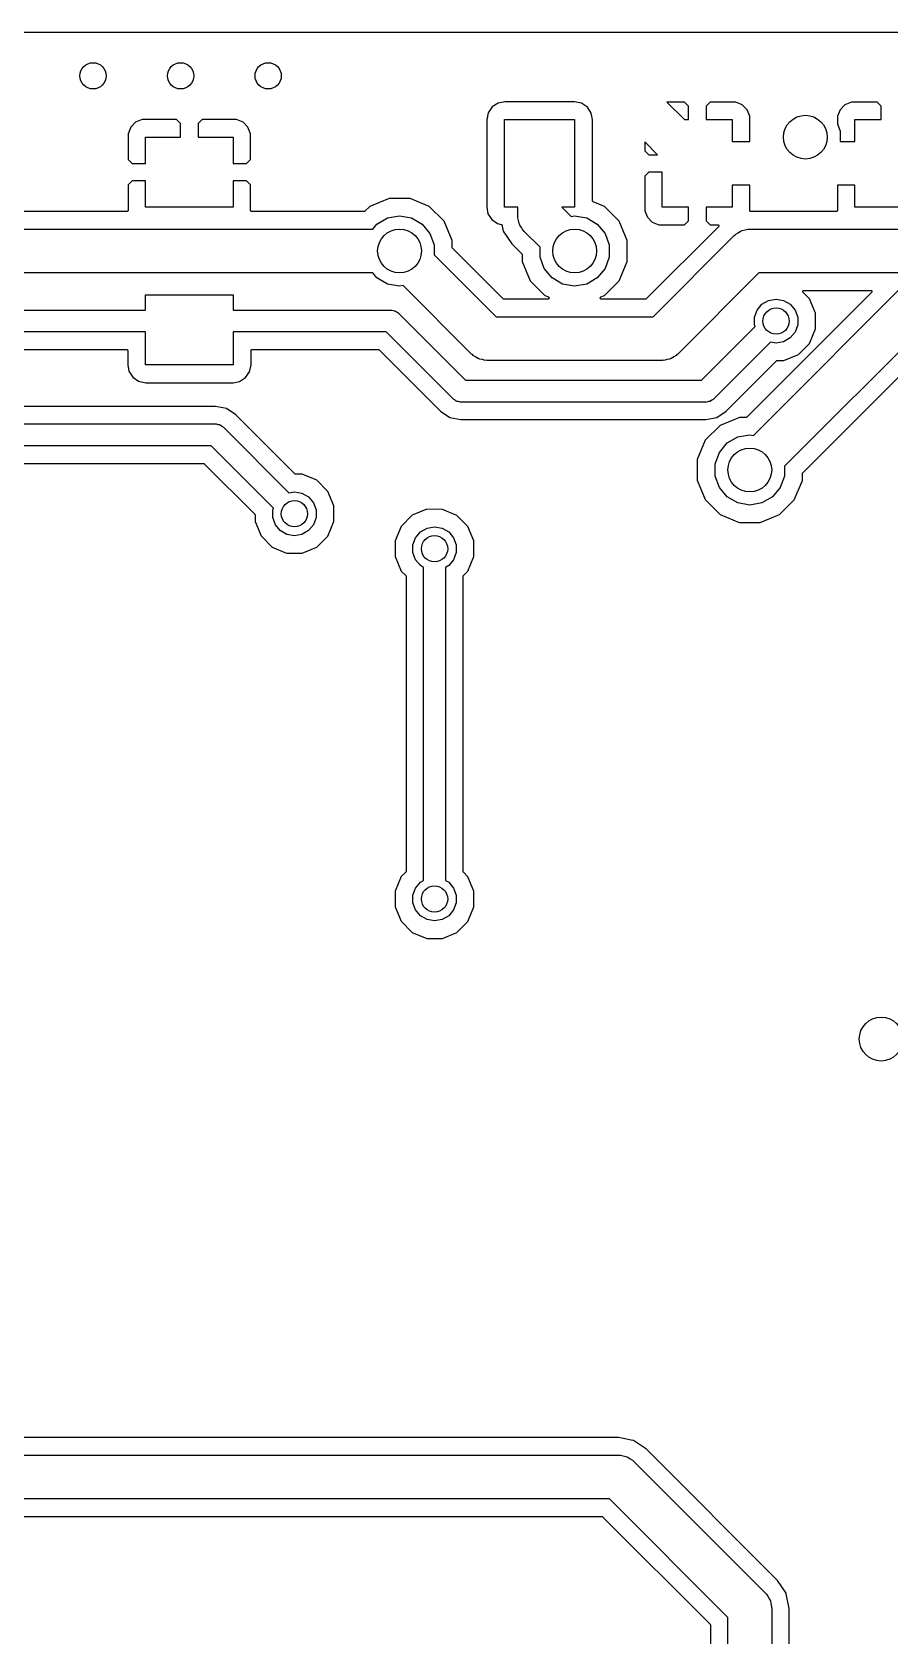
# Model space of a CAD drawing. Extents: x 0.3 to 75.7, y -92.7 to -0.5.
# Drawn here: x 55.3 to 65.1, y -73.82 to -55.5 of the extents above; entities that cross this region are included whole.
import ezdxf

# ---------------------------------------------------------------- set-up
doc = ezdxf.new("R2010")
doc.units = 0
doc.header["$MEASUREMENT"] = 0
doc.layers.add('BLACK', color=7, linetype='CONTINUOUS')

msp = doc.modelspace()

# ---------------------------------------------------------------- linework, layer by layer
at = {"layer": 'Black'}
for p, q in [((0.288, -55.5), (75.712, -55.5)), ((60.5578, -56.3538), (60.5122, -56.4207)), ((60.626, -56.31), (60.5578, -56.3538)), ((60.7012, -56.2958), (60.626, -56.31)), ((61.4987, -56.2958), (60.7012, -56.2958)), ((61.5793, -56.3122), (61.4987, -56.2958)), ((61.6462, -56.3578), (61.5793, -56.3122)), ((61.69, -56.426), (61.6462, -56.3578)), ((62.5536, -56.3), (62.7536, -56.5)), ((62.7544, -56.3), (62.5536, -56.3)), ((62.8, -56.3456), (62.7544, -56.3)), ((62.8, -56.5), (62.8, -56.3456)), ((63.0456, -56.3), (63, -56.3456)), ((63, -56.3456), (63, -56.5)), ((63.3398, -56.3), (63.0456, -56.3)), ((63.4133, -56.3304), (63.3398, -56.3)), ((63.4696, -56.3867), (63.4133, -56.3304)), ((63.5, -56.4602), (63.4696, -56.3867)), ((64.5304, -56.3867), (64.5, -56.4602)), ((64.5867, -56.3304), (64.5304, -56.3867)), ((64.6602, -56.3), (64.5867, -56.3304)), ((64.9544, -56.3), (64.6602, -56.3)), ((65, -56.3456), (64.9544, -56.3)), ((65, -56.5), (65, -56.3456)), ((56.4304, -56.5867), (56.4, -56.6602)), ((56.4867, -56.5304), (56.4304, -56.5867)), ((56.5602, -56.5), (56.4867, -56.5304)), ((56.9544, -56.5), (56.5602, -56.5)), ((57, -56.5456), (56.9544, -56.5)), ((57, -56.7), (57, -56.5456)), ((57.2456, -56.5), (57.2, -56.5456)), ((57.2, -56.5456), (57.2, -56.7)), ((57.6398, -56.5), (57.2456, -56.5)), ((57.7133, -56.5304), (57.6398, -56.5)), ((57.7696, -56.5867), (57.7133, -56.5304)), ((57.8, -56.6602), (57.7696, -56.5867)), ((60.5122, -56.4207), (60.4958, -56.5013)), ((60.4958, -56.5013), (60.4958, -57.4988)), ((60.7, -57.5), (60.7, -56.5)), ((60.7, -56.5), (61.5, -56.5)), ((61.5, -56.5), (61.5, -57.5)), ((61.6964, -56.46), (61.69, -56.426)), ((61.7042, -56.5012), (61.6964, -56.46)), ((61.7042, -57.1402), (61.7042, -56.5012)), ((62.7536, -56.5), (62.8, -56.5)), ((63, -56.5), (63.3, -56.5)), ((63.3, -56.5), (63.3, -56.75)), ((63.5, -56.75), (63.5, -56.4602)), ((64.5, -56.4602), (64.5, -56.5467)), ((64.5, -56.5467), (64.5304, -56.6303)), ((64.7, -56.75), (64.7, -56.5)), ((64.7, -56.5), (65, -56.5)), ((56.4, -56.6602), (56.4, -56.9544)), ((56.6, -57), (56.6, -56.7)), ((56.6, -56.7), (57, -56.7)), ((57.2, -56.7), (57.6, -56.7)), ((57.6, -56.7), (57.6, -57)), ((57.8, -56.9544), (57.8, -56.6602)), ((62.4464, -56.9), (62.3, -56.7536)), ((62.3, -56.7536), (62.3, -56.8544)), ((63.3, -56.75), (63.5, -56.75)), ((64.5304, -56.6303), (64.5304, -56.75)), ((64.5304, -56.75), (64.7, -56.75)), ((56.4, -56.9544), (56.4456, -57)), ((57.7544, -57), (57.8, -56.9544)), ((62.3, -56.8544), (62.3456, -56.9)), ((62.3456, -56.9), (62.4464, -56.9)), ((56.4456, -57), (56.6, -57)), ((57.6, -57), (57.7544, -57)), ((61.7042, -57.4264), (61.7042, -57.1402)), ((62.3456, -57.1), (62.3, -57.1456)), ((62.5, -57.1), (62.3456, -57.1)), ((62.5, -57.5), (62.5, -57.1)), ((56.4456, -57.2), (56.4, -57.2456)), ((56.4, -57.2456), (56.4, -57.537)), ((56.6, -57.2), (56.4456, -57.2)), ((56.6, -57.5), (56.6, -57.2)), ((57.7544, -57.2), (57.6, -57.2)), ((57.6, -57.2), (57.6, -57.5)), ((57.8, -57.2456), (57.7544, -57.2)), ((57.8, -57.537), (57.8, -57.2456)), ((62.3, -57.1456), (62.3, -57.5398)), ((63.5, -57.25), (63.3, -57.25)), ((63.3, -57.25), (63.3, -57.5)), ((63.5, -57.537), (63.5, -57.25)), ((64.7, -57.25), (64.5, -57.25)), ((64.5, -57.25), (64.5, -57.537)), ((64.7, -57.5), (64.7, -57.25)), ((57.6, -57.5), (56.6, -57.5)), ((59.1606, -57.491), (59.1053, -57.5462)), ((59.3812, -57.3999), (59.1606, -57.491)), ((59.6199, -57.4001), (59.3812, -57.3999)), ((59.8403, -57.4916), (59.6199, -57.4001)), ((60.009, -57.6606), (59.8403, -57.4916)), ((60.4958, -57.4988), (60.51, -57.574)), ((60.85, -57.5), (60.7, -57.5)), ((60.85, -57.6), (60.85, -57.5)), ((61.5, -57.5), (61.3536, -57.5)), ((61.3536, -57.5), (61.4592, -57.6057)), ((61.7043, -57.4273), (61.7042, -57.4264)), ((61.7043, -57.4281), (61.7043, -57.4273)), ((61.7047, -57.4295), (61.7043, -57.4281)), ((61.705, -57.4309), (61.7047, -57.4295)), ((61.7054, -57.4316), (61.705, -57.4309)), ((61.7056, -57.4324), (61.7054, -57.4316)), ((61.7065, -57.4336), (61.7056, -57.4324)), ((61.7072, -57.4348), (61.7065, -57.4336)), ((61.7079, -57.4353), (61.7072, -57.4348)), ((61.7084, -57.436), (61.7079, -57.4353)), ((61.7096, -57.4368), (61.7084, -57.436)), ((61.7107, -57.4377), (61.7096, -57.4368)), ((61.7115, -57.438), (61.7107, -57.4377)), ((61.7122, -57.4384), (61.7115, -57.438)), ((61.8403, -57.4916), (61.7122, -57.4384)), ((62.009, -57.6606), (61.8403, -57.4916)), ((62.8, -57.5), (62.5, -57.5)), ((62.8, -57.6544), (62.8, -57.5)), ((63.3, -57.5), (63, -57.5)), ((63, -57.5), (63, -57.6544)), ((65.5, -57.5), (64.7, -57.5)), ((56.387, -57.55), (54.5097, -57.55)), ((56.3881, -57.5498), (56.387, -57.55)), ((56.3893, -57.5498), (56.3881, -57.5498)), ((56.3903, -57.5494), (56.3893, -57.5498)), ((56.3914, -57.5492), (56.3903, -57.5494)), ((56.3924, -57.5486), (56.3914, -57.5492)), ((56.3935, -57.5483), (56.3924, -57.5486)), ((56.3944, -57.5475), (56.3935, -57.5483)), ((56.3954, -57.547), (56.3944, -57.5475)), ((56.3961, -57.5461), (56.3954, -57.547)), ((56.397, -57.5454), (56.3961, -57.5461)), ((56.3975, -57.5444), (56.397, -57.5454)), ((56.3983, -57.5435), (56.3975, -57.5444)), ((56.3986, -57.5424), (56.3983, -57.5435)), ((56.3992, -57.5414), (56.3986, -57.5424)), ((56.3994, -57.5403), (56.3992, -57.5414)), ((56.3998, -57.5393), (56.3994, -57.5403)), ((56.4, -57.537), (56.3998, -57.5381)), ((56.3998, -57.5381), (56.3998, -57.5393)), ((57.8002, -57.5381), (57.8, -57.537)), ((57.8002, -57.5393), (57.8002, -57.5381)), ((57.8006, -57.5403), (57.8002, -57.5393)), ((57.8008, -57.5414), (57.8006, -57.5403)), ((57.8014, -57.5424), (57.8008, -57.5414)), ((57.8017, -57.5435), (57.8014, -57.5424)), ((57.8025, -57.5444), (57.8017, -57.5435)), ((57.803, -57.5454), (57.8025, -57.5444)), ((57.8039, -57.5461), (57.803, -57.5454)), ((57.8046, -57.547), (57.8039, -57.5461)), ((57.8056, -57.5475), (57.8046, -57.547)), ((57.8065, -57.5483), (57.8056, -57.5475)), ((57.8076, -57.5486), (57.8065, -57.5483)), ((57.8086, -57.5492), (57.8076, -57.5486)), ((57.8097, -57.5494), (57.8086, -57.5492)), ((57.8107, -57.5498), (57.8097, -57.5494)), ((57.8119, -57.5498), (57.8107, -57.5498)), ((57.813, -57.55), (57.8119, -57.5498)), ((59.0961, -57.55), (57.813, -57.55)), ((59.0967, -57.5499), (59.0961, -57.55)), ((59.0973, -57.55), (59.0967, -57.5499)), ((59.0989, -57.5495), (59.0973, -57.55)), ((59.1006, -57.5492), (59.0989, -57.5495)), ((59.1011, -57.5489), (59.1006, -57.5492)), ((59.1016, -57.5488), (59.1011, -57.5489)), ((59.103, -57.5478), (59.1016, -57.5488)), ((59.1045, -57.547), (59.103, -57.5478)), ((59.1049, -57.5465), (59.1045, -57.547)), ((59.1053, -57.5462), (59.1049, -57.5465)), ((59.1936, -57.75), (59.2419, -57.6924)), ((59.2419, -57.6924), (59.3627, -57.6227)), ((59.3627, -57.6227), (59.5, -57.5985)), ((59.5, -57.5985), (59.6373, -57.6227)), ((59.6373, -57.6227), (59.7581, -57.6924)), ((59.7581, -57.6924), (59.8477, -57.7992)), ((60.1001, -57.8812), (60.009, -57.6606)), ((60.51, -57.574), (60.5538, -57.6422)), ((60.5538, -57.6422), (60.6207, -57.6878)), ((60.6207, -57.6878), (60.6612, -57.6961)), ((60.8519, -57.6108), (60.85, -57.6)), ((60.851, -57.6218), (60.8519, -57.6108)), ((60.8594, -57.6533), (60.851, -57.6218)), ((60.8651, -57.6855), (60.8594, -57.6533)), ((60.8706, -57.695), (60.8651, -57.6855)), ((61.4592, -57.6057), (61.5, -57.5985)), ((61.5, -57.5985), (61.6373, -57.6227)), ((61.6373, -57.6227), (61.7581, -57.6924)), ((61.7581, -57.6924), (61.8477, -57.7992)), ((62.1001, -57.8812), (62.009, -57.6606)), ((62.3, -57.5398), (62.3304, -57.6133)), ((62.3304, -57.6133), (62.3867, -57.6696)), ((62.3867, -57.6696), (62.4602, -57.7)), ((62.7544, -57.7), (62.8, -57.6544)), ((63, -57.6544), (63.0456, -57.7)), ((63.5002, -57.5381), (63.5, -57.537)), ((63.5002, -57.5393), (63.5002, -57.5381)), ((63.5006, -57.5403), (63.5002, -57.5393)), ((63.5008, -57.5414), (63.5006, -57.5403)), ((63.5014, -57.5424), (63.5008, -57.5414)), ((63.5017, -57.5435), (63.5014, -57.5424)), ((63.5025, -57.5444), (63.5017, -57.5435)), ((63.503, -57.5454), (63.5025, -57.5444)), ((63.5039, -57.5461), (63.503, -57.5454)), ((63.5046, -57.547), (63.5039, -57.5461)), ((63.5056, -57.5475), (63.5046, -57.547)), ((63.5065, -57.5483), (63.5056, -57.5475)), ((63.5076, -57.5486), (63.5065, -57.5483)), ((63.5086, -57.5492), (63.5076, -57.5486)), ((63.5097, -57.5494), (63.5086, -57.5492)), ((63.5107, -57.5498), (63.5097, -57.5494)), ((63.5119, -57.5498), (63.5107, -57.5498)), ((63.513, -57.55), (63.5119, -57.5498)), ((64.487, -57.55), (63.513, -57.55)), ((64.4881, -57.5498), (64.487, -57.55)), ((64.4893, -57.5498), (64.4881, -57.5498)), ((64.4903, -57.5494), (64.4893, -57.5498)), ((64.4914, -57.5492), (64.4903, -57.5494)), ((64.4924, -57.5486), (64.4914, -57.5492)), ((64.4935, -57.5483), (64.4924, -57.5486)), ((64.4944, -57.5475), (64.4935, -57.5483)), ((64.4954, -57.547), (64.4944, -57.5475)), ((64.4961, -57.5461), (64.4954, -57.547)), ((64.497, -57.5454), (64.4961, -57.5461)), ((64.4975, -57.5444), (64.497, -57.5454)), ((64.4983, -57.5435), (64.4975, -57.5444)), ((64.4986, -57.5424), (64.4983, -57.5435)), ((64.4992, -57.5414), (64.4986, -57.5424)), ((64.4994, -57.5403), (64.4992, -57.5414)), ((64.4998, -57.5393), (64.4994, -57.5403)), ((64.5, -57.537), (64.4998, -57.5381)), ((64.4998, -57.5381), (64.4998, -57.5393)), ((53.6036, -57.75), (59.1936, -57.75)), ((59.8477, -57.7992), (59.8954, -57.9303)), ((60.6612, -57.6961), (60.662, -57.6964)), ((60.662, -57.6964), (60.6628, -57.6965)), ((60.6628, -57.6965), (60.6641, -57.6972)), ((60.6641, -57.6972), (60.6654, -57.6977)), ((60.6654, -57.6977), (60.666, -57.6983)), ((60.666, -57.6983), (60.6668, -57.6987)), ((60.6668, -57.6987), (60.6677, -57.6997)), ((60.6677, -57.6997), (60.6688, -57.7007)), ((60.6688, -57.7007), (60.6692, -57.7014)), ((60.6692, -57.7014), (60.6698, -57.7021)), ((60.6698, -57.7021), (60.6703, -57.7034)), ((60.6703, -57.7034), (60.671, -57.7047)), ((60.671, -57.7047), (60.6711, -57.7055)), ((60.6711, -57.7055), (60.6714, -57.7063)), ((60.6714, -57.7063), (60.6731, -57.7146)), ((60.6731, -57.7146), (60.6845, -57.7721)), ((60.6845, -57.7721), (60.7827, -57.9191)), ((60.8734, -57.7057), (60.8706, -57.695)), ((60.8922, -57.7324), (60.8734, -57.7057)), ((60.9085, -57.7607), (60.8922, -57.7324)), ((60.9169, -57.7678), (60.9085, -57.7607)), ((60.9232, -57.7768), (60.9169, -57.7678)), ((61.1046, -57.9581), (60.9232, -57.7768)), ((61.8477, -57.7992), (61.8954, -57.9303)), ((63.1414, -57.7222), (62.3174, -58.5462)), ((62.3964, -58.75), (63.3232, -57.8232)), ((62.4602, -57.7), (62.7544, -57.7)), ((63.0456, -57.7), (63.1322, -57.7)), ((63.1322, -57.7), (63.1339, -57.7003)), ((63.1339, -57.7003), (63.1356, -57.7004)), ((63.1356, -57.7004), (63.1361, -57.7007)), ((63.1361, -57.7007), (63.1367, -57.7008)), ((63.1367, -57.7008), (63.1381, -57.7016)), ((63.1381, -57.7016), (63.1397, -57.7024)), ((63.1397, -57.7024), (63.1401, -57.7028)), ((63.1401, -57.7028), (63.1406, -57.703)), ((63.1406, -57.703), (63.1417, -57.7043)), ((63.1424, -57.7208), (63.1414, -57.7222)), ((63.1417, -57.7043), (63.1429, -57.7055)), ((63.1435, -57.7195), (63.1424, -57.7208)), ((63.1429, -57.7055), (63.1431, -57.7061)), ((63.1431, -57.7061), (63.1435, -57.7065)), ((63.1435, -57.7065), (63.1441, -57.7081)), ((63.1437, -57.719), (63.1435, -57.7195)), ((63.144, -57.7185), (63.1437, -57.719)), ((63.1444, -57.7169), (63.144, -57.7185)), ((63.1441, -57.7081), (63.1448, -57.7096)), ((63.145, -57.7153), (63.1444, -57.7169)), ((63.1448, -57.7096), (63.1448, -57.7102)), ((63.1448, -57.7102), (63.145, -57.7107)), ((63.145, -57.7107), (63.145, -57.7125)), ((63.145, -57.7125), (63.1452, -57.7141)), ((63.1452, -57.7141), (63.145, -57.7147)), ((63.145, -57.7147), (63.145, -57.7153)), ((63.3232, -57.8232), (63.3322, -57.8169)), ((63.3322, -57.8169), (63.3393, -57.8085)), ((63.3393, -57.8085), (63.3676, -57.7922)), ((63.3676, -57.7922), (63.3943, -57.7734)), ((63.3943, -57.7734), (63.405, -57.7706)), ((63.405, -57.7706), (63.4145, -57.7651)), ((63.4145, -57.7651), (63.4467, -57.7594)), ((63.4467, -57.7594), (63.4782, -57.751)), ((63.4782, -57.751), (63.4892, -57.7519)), ((63.4892, -57.7519), (63.5, -57.75)), ((63.5, -57.75), (65.6936, -57.75)), ((59.8954, -57.9303), (59.8954, -58.0419)), ((59.8954, -58.0419), (60.6036, -58.75)), ((60.1, -57.9582), (60.1001, -57.8812)), ((60.1001, -57.9588), (60.1, -57.9582)), ((60.1001, -57.9594), (60.1001, -57.9588)), ((60.1005, -57.961), (60.1001, -57.9594)), ((60.1008, -57.9627), (60.1005, -57.961)), ((60.1011, -57.9632), (60.1008, -57.9627)), ((60.1013, -57.9637), (60.1011, -57.9632)), ((60.1022, -57.9651), (60.1013, -57.9637)), ((60.1031, -57.9666), (60.1022, -57.9651)), ((60.1035, -57.967), (60.1031, -57.9666)), ((60.1038, -57.9674), (60.1035, -57.967)), ((60.6826, -58.5462), (60.1038, -57.9674)), ((60.7827, -57.9191), (60.8962, -58.0326)), ((60.8962, -58.0326), (60.8965, -58.033)), ((60.8965, -58.033), (60.8969, -58.0334)), ((60.8969, -58.0334), (60.8978, -58.0349)), ((60.8978, -58.0349), (60.8987, -58.0362)), ((60.8987, -58.0362), (60.8989, -58.0368)), ((60.8989, -58.0368), (60.8992, -58.0373)), ((60.8992, -58.0373), (60.8995, -58.039)), ((60.8995, -58.039), (60.8999, -58.0406)), ((60.8999, -58.0406), (60.8999, -58.0412)), ((60.8999, -58.0412), (60.9, -58.0418)), ((60.9, -58.0418), (60.8999, -58.1188)), ((61.1046, -58.0697), (61.1046, -57.9581)), ((61.8954, -57.9303), (61.8954, -58.0697)), ((62.0999, -58.1199), (62.1001, -57.8812)), ((60.8999, -58.1188), (60.991, -58.3394)), ((61.1523, -58.2008), (61.1046, -58.0697)), ((61.2419, -58.3076), (61.1523, -58.2008)), ((61.8477, -58.2008), (61.7581, -58.3076)), ((61.8954, -58.0697), (61.8477, -58.2008)), ((62.0084, -58.3403), (62.0999, -58.1199)), ((59.1936, -58.25), (53.3064, -58.25)), ((59.2419, -58.3076), (59.1936, -58.25)), ((59.3627, -58.3773), (59.2419, -58.3076)), ((59.5, -58.4015), (59.3627, -58.3773)), ((59.5408, -58.3943), (59.5, -58.4015)), ((60.3232, -59.1768), (59.5408, -58.3943)), ((60.991, -58.3394), (61.1597, -58.5084)), ((61.3627, -58.3773), (61.2419, -58.3076)), ((61.5, -58.4015), (61.3627, -58.3773)), ((61.6373, -58.3773), (61.5, -58.4015)), ((61.7581, -58.3076), (61.6373, -58.3773)), ((61.8394, -58.509), (62.0084, -58.3403)), ((63.6036, -58.25), (62.6768, -59.1768)), ((63.5408, -60.1057), (65.3964, -58.25)), ((65.3964, -58.25), (63.6036, -58.25)), ((65.9592, -58.3943), (63.8954, -60.4581)), ((56.6, -58.675), (56.6, -58.5)), ((56.6, -58.5), (57.6, -58.5)), ((57.6, -58.5), (57.6, -58.675)), ((60.6831, -58.5465), (60.6826, -58.5462)), ((60.6834, -58.547), (60.6831, -58.5465)), ((60.6849, -58.5478), (60.6834, -58.547)), ((60.6863, -58.5488), (60.6849, -58.5478)), ((60.6868, -58.5489), (60.6863, -58.5488)), ((60.6873, -58.5492), (60.6868, -58.5489)), ((60.689, -58.5495), (60.6873, -58.5492)), ((60.6906, -58.5499), (60.689, -58.5495)), ((60.6912, -58.5499), (60.6906, -58.5499)), ((60.6918, -58.55), (60.6912, -58.5499)), ((61.1948, -58.55), (60.6918, -58.55)), ((61.1597, -58.5084), (61.1997, -58.525)), ((61.1967, -58.5497), (61.1948, -58.55)), ((61.1987, -58.5494), (61.1967, -58.5497)), ((61.1989, -58.5493), (61.1987, -58.5494)), ((61.1992, -58.5492), (61.1989, -58.5493)), ((61.2009, -58.5482), (61.1992, -58.5492)), ((61.1997, -58.525), (61.2014, -58.5261)), ((61.2027, -58.5473), (61.2009, -58.5482)), ((61.2014, -58.5261), (61.2031, -58.527)), ((61.2029, -58.5471), (61.2027, -58.5473)), ((61.2031, -58.547), (61.2029, -58.5471)), ((61.2031, -58.527), (61.2033, -58.5273)), ((61.2044, -58.5454), (61.2031, -58.547)), ((61.2033, -58.5273), (61.2036, -58.5274)), ((61.2036, -58.5274), (61.2048, -58.529)), ((61.2057, -58.544), (61.2044, -58.5454)), ((61.2048, -58.529), (61.206, -58.5305)), ((61.2058, -58.5437), (61.2057, -58.544)), ((61.206, -58.5435), (61.2058, -58.5437)), ((61.206, -58.5305), (61.2061, -58.5308)), ((61.2067, -58.5417), (61.206, -58.5435)), ((61.2061, -58.5308), (61.2063, -58.531)), ((61.2063, -58.531), (61.2069, -58.5329)), ((61.2075, -58.5398), (61.2067, -58.5417)), ((61.2069, -58.5329), (61.2076, -58.5347)), ((61.2076, -58.5393), (61.2075, -58.5395)), ((61.2075, -58.5395), (61.2075, -58.5398)), ((61.2076, -58.5347), (61.2076, -58.535)), ((61.2076, -58.535), (61.2077, -58.5353)), ((61.2077, -58.5353), (61.2076, -58.5373)), ((61.2076, -58.5373), (61.2076, -58.5393)), ((61.7927, -58.5353), (61.7928, -58.535)), ((61.7928, -58.5373), (61.7927, -58.5353)), ((61.7928, -58.5347), (61.7935, -58.5329)), ((61.7928, -58.535), (61.7928, -58.5347)), ((61.7928, -58.5393), (61.7928, -58.5373)), ((61.7929, -58.5395), (61.7928, -58.5393)), ((61.7929, -58.5398), (61.7929, -58.5395)), ((61.7937, -58.5417), (61.7929, -58.5398)), ((61.7935, -58.5329), (61.7941, -58.531)), ((61.7943, -58.5435), (61.7937, -58.5417)), ((61.7941, -58.531), (61.7942, -58.5308)), ((61.7942, -58.5308), (61.7943, -58.5305)), ((61.7943, -58.5305), (61.7956, -58.529)), ((61.7945, -58.5437), (61.7943, -58.5435)), ((61.7946, -58.544), (61.7945, -58.5437)), ((61.796, -58.5454), (61.7946, -58.544)), ((61.7956, -58.529), (61.7968, -58.5274)), ((61.7972, -58.547), (61.796, -58.5454)), ((61.7968, -58.5274), (61.7971, -58.5273)), ((61.7971, -58.5273), (61.7972, -58.527)), ((61.7972, -58.527), (61.799, -58.526)), ((61.7975, -58.5471), (61.7972, -58.547)), ((61.7977, -58.5473), (61.7975, -58.5471)), ((61.7994, -58.5482), (61.7977, -58.5473)), ((61.799, -58.526), (61.8006, -58.525)), ((61.8011, -58.5492), (61.7994, -58.5482)), ((61.8006, -58.525), (61.8394, -58.509)), ((61.8014, -58.5493), (61.8011, -58.5492)), ((61.8017, -58.5494), (61.8014, -58.5493)), ((61.8036, -58.5497), (61.8017, -58.5494)), ((61.8056, -58.55), (61.8036, -58.5497)), ((62.3082, -58.55), (61.8056, -58.55)), ((62.3088, -58.5499), (62.3082, -58.55)), ((62.3094, -58.55), (62.3088, -58.5499)), ((62.311, -58.5495), (62.3094, -58.55)), ((62.3127, -58.5492), (62.311, -58.5495)), ((62.3132, -58.5489), (62.3127, -58.5492)), ((62.3137, -58.5488), (62.3132, -58.5489)), ((62.3151, -58.5478), (62.3137, -58.5488)), ((62.3166, -58.547), (62.3151, -58.5478)), ((62.3169, -58.5465), (62.3166, -58.547)), ((62.3174, -58.5462), (62.3169, -58.5465)), ((64.8914, -58.4722), (63.4674, -59.8962)), ((63.5827, -58.6745), (63.6387, -58.6078)), ((63.6387, -58.6078), (63.7142, -58.5642)), ((63.7142, -58.5642), (63.8, -58.549)), ((63.8, -58.549), (63.8858, -58.5642)), ((63.8858, -58.5642), (63.9613, -58.6078)), ((63.9613, -58.6078), (64.0173, -58.6745)), ((64.1038, -60.5326), (66.0326, -58.6038)), ((64.1048, -58.4641), (64.105, -58.4624)), ((64.105, -58.4647), (64.1048, -58.4641)), ((64.105, -58.4607), (64.1052, -58.4602)), ((64.105, -58.4624), (64.105, -58.4607)), ((64.105, -58.4653), (64.105, -58.4647)), ((64.1056, -58.4668), (64.105, -58.4653)), ((64.1052, -58.4596), (64.106, -58.4581)), ((64.1052, -58.4602), (64.1052, -58.4596)), ((64.106, -58.4685), (64.1056, -58.4668)), ((64.106, -58.4581), (64.1065, -58.4565)), ((64.1063, -58.469), (64.106, -58.4685)), ((64.1065, -58.4695), (64.1063, -58.469)), ((64.1065, -58.4565), (64.1069, -58.4561)), ((64.1076, -58.4708), (64.1065, -58.4695)), ((64.1069, -58.4561), (64.1072, -58.4555)), ((64.1072, -58.4555), (64.1084, -58.4543)), ((64.1086, -58.4722), (64.1076, -58.4708)), ((64.1084, -58.4543), (64.1094, -58.453)), ((64.1817, -58.5454), (64.1086, -58.4722)), ((64.1094, -58.453), (64.1099, -58.4528)), ((64.1099, -58.4528), (64.1103, -58.4523)), ((64.1103, -58.4523), (64.1119, -58.4516)), ((64.1119, -58.4516), (64.1134, -58.4508)), ((64.1134, -58.4508), (64.1139, -58.4507)), ((64.1139, -58.4507), (64.1144, -58.4504)), ((64.1144, -58.4504), (64.1161, -58.4503)), ((64.1161, -58.4503), (64.1178, -58.45)), ((64.1178, -58.45), (64.8822, -58.45)), ((64.2501, -58.7109), (64.1817, -58.5454)), ((64.8822, -58.45), (64.8839, -58.4503)), ((64.8839, -58.4503), (64.8856, -58.4504)), ((64.8856, -58.4504), (64.8861, -58.4507)), ((64.8861, -58.4507), (64.8867, -58.4508)), ((64.8867, -58.4508), (64.8881, -58.4516)), ((64.8881, -58.4516), (64.8897, -58.4524)), ((64.8897, -58.4524), (64.8901, -58.4528)), ((64.8901, -58.4528), (64.8906, -58.453)), ((64.8906, -58.453), (64.8917, -58.4543)), ((64.8924, -58.4708), (64.8914, -58.4722)), ((64.8917, -58.4543), (64.8929, -58.4555)), ((64.8935, -58.4695), (64.8924, -58.4708)), ((64.8929, -58.4555), (64.8931, -58.4561)), ((64.8931, -58.4561), (64.8935, -58.4565)), ((64.8935, -58.4565), (64.8941, -58.4581)), ((64.8937, -58.469), (64.8935, -58.4695)), ((64.894, -58.4685), (64.8937, -58.469)), ((64.8944, -58.4669), (64.894, -58.4685)), ((64.8941, -58.4581), (64.8948, -58.4596)), ((64.895, -58.4653), (64.8944, -58.4669)), ((64.8948, -58.4596), (64.8948, -58.4602)), ((64.8948, -58.4602), (64.895, -58.4607)), ((64.895, -58.4607), (64.895, -58.4625)), ((64.895, -58.4625), (64.8952, -58.4641)), ((64.8952, -58.4641), (64.895, -58.4647)), ((64.895, -58.4647), (64.895, -58.4653)), ((51.0175, -58.675), (56.4, -58.675)), ((56.4, -58.675), (56.6, -58.675)), ((57.6, -58.675), (59.4, -58.675)), ((59.4, -58.675), (59.4054, -58.676)), ((59.4054, -58.676), (59.4109, -58.6755)), ((59.4109, -58.6755), (59.4267, -58.6797)), ((59.4267, -58.6797), (59.4428, -58.6825)), ((59.4428, -58.6825), (59.4475, -58.6853)), ((59.4475, -58.6853), (59.4528, -58.6867)), ((59.4528, -58.6867), (59.4662, -58.6961)), ((59.4662, -58.6961), (59.4803, -58.7042)), ((59.4803, -58.7042), (59.4839, -58.7085)), ((59.4839, -58.7085), (59.4884, -58.7116)), ((59.4884, -58.7116), (60.2518, -59.475)), ((60.6036, -58.75), (62.3964, -58.75)), ((63.5529, -58.7564), (63.5827, -58.6745)), ((63.5529, -58.8436), (63.5529, -58.7564)), ((64.0173, -58.6745), (64.0471, -58.7564)), ((64.0471, -58.7564), (64.0471, -58.8436)), ((64.2499, -58.8899), (64.2501, -58.7109)), ((56.4, -58.925), (51.0175, -58.925)), ((56.6, -58.925), (56.4, -58.925)), ((56.6, -59.3), (56.6, -58.925)), ((59.3482, -58.925), (57.6, -58.925)), ((57.6, -58.925), (57.6, -59.3)), ((60.1116, -59.6884), (59.3482, -58.925)), ((62.9482, -59.475), (63.56, -58.8632)), ((63.56, -58.8632), (63.5529, -58.8436)), ((64.0173, -58.9255), (63.9613, -58.9922)), ((64.0471, -58.8436), (64.0173, -58.9255)), ((64.1813, -59.0552), (64.2499, -58.8899)), ((51.1168, -59.125), (56.3828, -59.125)), ((56.3828, -59.125), (56.3839, -59.1252)), ((56.3839, -59.1252), (56.3851, -59.1252)), ((56.3851, -59.1252), (56.3862, -59.1256)), ((56.3862, -59.1256), (56.3873, -59.1258)), ((56.3873, -59.1258), (56.3883, -59.1264)), ((56.3883, -59.1264), (56.3893, -59.1267)), ((56.3893, -59.1267), (56.3902, -59.1275)), ((56.3902, -59.1275), (56.3912, -59.128)), ((56.3912, -59.128), (56.3919, -59.1289)), ((56.3919, -59.1289), (56.3928, -59.1296)), ((56.3928, -59.1296), (56.3934, -59.1306)), ((56.3934, -59.1306), (56.3941, -59.1315)), ((56.3941, -59.1315), (56.3945, -59.1326)), ((56.3945, -59.1326), (56.395, -59.1336)), ((56.395, -59.1336), (56.3952, -59.1347)), ((56.3952, -59.1347), (56.3956, -59.1357)), ((56.3956, -59.1357), (56.3956, -59.1369)), ((56.3956, -59.1369), (56.3958, -59.138)), ((56.3958, -59.138), (56.3958, -59.2988)), ((57.8042, -59.138), (57.8044, -59.1369)), ((57.8042, -59.2987), (57.8042, -59.138)), ((57.8044, -59.1357), (57.8048, -59.1347)), ((57.8044, -59.1369), (57.8044, -59.1357)), ((57.8048, -59.1347), (57.805, -59.1336)), ((57.805, -59.1336), (57.8055, -59.1326)), ((57.8055, -59.1326), (57.8059, -59.1315)), ((57.8059, -59.1315), (57.8066, -59.1306)), ((57.8066, -59.1306), (57.8072, -59.1296)), ((57.8072, -59.1296), (57.8081, -59.1289)), ((57.8081, -59.1289), (57.8088, -59.128)), ((57.8088, -59.128), (57.8098, -59.1275)), ((57.8098, -59.1275), (57.8107, -59.1267)), ((57.8107, -59.1267), (57.8117, -59.1264)), ((57.8117, -59.1264), (57.8127, -59.1258)), ((57.8127, -59.1258), (57.8138, -59.1256)), ((57.8138, -59.1256), (57.8149, -59.1252)), ((57.8149, -59.1252), (57.8161, -59.1252)), ((57.8161, -59.1252), (57.8172, -59.125)), ((57.8172, -59.125), (59.26, -59.125)), ((59.26, -59.125), (59.2606, -59.1251)), ((59.2606, -59.1251), (59.2611, -59.125)), ((59.2611, -59.125), (59.2628, -59.1255)), ((59.2628, -59.1255), (59.2644, -59.1258)), ((59.2644, -59.1258), (59.2649, -59.1261)), ((59.2649, -59.1261), (59.2655, -59.1262)), ((59.2655, -59.1262), (59.2669, -59.1272)), ((59.2669, -59.1272), (59.2684, -59.128)), ((59.2684, -59.128), (59.2687, -59.1285)), ((59.2687, -59.1285), (59.2692, -59.1288)), ((59.2692, -59.1288), (59.9693, -59.8289)), ((63.7369, -59.0398), (63.0884, -59.6884)), ((63.8, -59.051), (63.7369, -59.0398)), ((63.8858, -59.0358), (63.8, -59.051)), ((63.9613, -58.9922), (63.8858, -59.0358)), ((64.0546, -59.1817), (64.1813, -59.0552)), ((56.3958, -59.2988), (56.41, -59.374)), ((57.6, -59.3), (56.6, -59.3)), ((57.7878, -59.3793), (57.8042, -59.2987)), ((60.3322, -59.1831), (60.3232, -59.1768)), ((60.3393, -59.1915), (60.3322, -59.1831)), ((60.3676, -59.2078), (60.3393, -59.1915)), ((60.3943, -59.2266), (60.3676, -59.2078)), ((60.405, -59.2294), (60.3943, -59.2266)), ((60.4145, -59.2349), (60.405, -59.2294)), ((60.4467, -59.2406), (60.4145, -59.2349)), ((60.4782, -59.249), (60.4467, -59.2406)), ((60.4892, -59.2481), (60.4782, -59.249)), ((60.5, -59.25), (60.4892, -59.2481)), ((62.5, -59.25), (60.5, -59.25)), ((62.5108, -59.2481), (62.5, -59.25)), ((62.5218, -59.249), (62.5108, -59.2481)), ((62.5533, -59.2406), (62.5218, -59.249)), ((62.5855, -59.2349), (62.5533, -59.2406)), ((62.595, -59.2294), (62.5855, -59.2349)), ((62.6057, -59.2266), (62.595, -59.2294)), ((62.6324, -59.2078), (62.6057, -59.2266)), ((62.6607, -59.1915), (62.6324, -59.2078)), ((62.6678, -59.1831), (62.6607, -59.1915)), ((62.6768, -59.1768), (62.6678, -59.1831)), ((63.2307, -59.8289), (63.8058, -59.2538)), ((63.8058, -59.2538), (63.8063, -59.2535)), ((63.8063, -59.2535), (63.8066, -59.253)), ((63.8066, -59.253), (63.8081, -59.2522)), ((63.8081, -59.2522), (63.8095, -59.2512)), ((63.8095, -59.2512), (63.8101, -59.2511)), ((63.8101, -59.2511), (63.8106, -59.2508)), ((63.8106, -59.2508), (63.8122, -59.2505)), ((63.8122, -59.2505), (63.8139, -59.2501)), ((63.8139, -59.2501), (63.8144, -59.2501)), ((63.8144, -59.2501), (63.815, -59.25)), ((63.815, -59.25), (63.8891, -59.2501)), ((63.8891, -59.2501), (64.0546, -59.1817)), ((56.41, -59.374), (56.4538, -59.4422)), ((56.4538, -59.4422), (56.5207, -59.4878)), ((56.5207, -59.4878), (56.6013, -59.5042)), ((56.6013, -59.5042), (57.5988, -59.5042)), ((57.5988, -59.5042), (57.674, -59.49)), ((57.674, -59.49), (57.7422, -59.4462)), ((57.7422, -59.4462), (57.7878, -59.3793)), ((60.2518, -59.475), (62.9482, -59.475)), ((60.1161, -59.6915), (60.1116, -59.6884)), ((60.1197, -59.6958), (60.1161, -59.6915)), ((60.1338, -59.7039), (60.1197, -59.6958)), ((60.1472, -59.7133), (60.1338, -59.7039)), ((63.0662, -59.7039), (63.0528, -59.7133)), ((63.0803, -59.6958), (63.0662, -59.7039)), ((63.0839, -59.6915), (63.0803, -59.6958)), ((63.0884, -59.6884), (63.0839, -59.6915)), ((57.3987, -59.775), (50.316, -59.775)), ((57.5243, -59.8), (57.3987, -59.775)), ((57.6307, -59.8711), (57.5243, -59.8)), ((58.3058, -60.5462), (57.6307, -59.8711)), ((59.9693, -59.8289), (60.0757, -59.9)), ((60.1525, -59.7147), (60.1472, -59.7133)), ((60.1572, -59.7175), (60.1525, -59.7147)), ((60.1733, -59.7203), (60.1572, -59.7175)), ((60.1891, -59.7245), (60.1733, -59.7203)), ((60.1946, -59.724), (60.1891, -59.7245)), ((60.2, -59.725), (60.1946, -59.724)), ((63, -59.725), (60.2, -59.725)), ((63.0054, -59.724), (63, -59.725)), ((63.0109, -59.7245), (63.0054, -59.724)), ((63.0267, -59.7203), (63.0109, -59.7245)), ((63.0428, -59.7175), (63.0267, -59.7203)), ((63.0475, -59.7147), (63.0428, -59.7175)), ((63.0528, -59.7133), (63.0475, -59.7147)), ((63.1243, -59.9), (63.2307, -59.8289)), ((37.9, -59.975), (57.4, -59.975)), ((57.4, -59.975), (57.4054, -59.976)), ((57.4054, -59.976), (57.4109, -59.9755)), ((57.4109, -59.9755), (57.4267, -59.9797)), ((57.4267, -59.9797), (57.4428, -59.9825)), ((57.4428, -59.9825), (57.4475, -59.9853)), ((57.4475, -59.9853), (57.4528, -59.9867)), ((57.4528, -59.9867), (57.4662, -59.9961)), ((57.4662, -59.9961), (57.4803, -60.0042)), ((57.4803, -60.0042), (57.4839, -60.0085)), ((57.4839, -60.0085), (57.4884, -60.0116)), ((57.4884, -60.0116), (58.2369, -60.7602)), ((60.0757, -59.9), (60.2013, -59.925)), ((60.2013, -59.925), (62.9987, -59.925)), ((63.1606, -59.991), (62.9916, -60.1597)), ((62.9987, -59.925), (63.1243, -59.9)), ((63.3812, -59.8999), (63.1606, -59.991)), ((63.4582, -59.9), (63.3812, -59.8999)), ((63.4588, -59.8999), (63.4582, -59.9)), ((63.4594, -59.8999), (63.4588, -59.8999)), ((63.461, -59.8995), (63.4594, -59.8999)), ((63.4627, -59.8992), (63.461, -59.8995)), ((63.4632, -59.8989), (63.4627, -59.8992)), ((63.4637, -59.8987), (63.4632, -59.8989)), ((63.4651, -59.8978), (63.4637, -59.8987)), ((63.4666, -59.8969), (63.4651, -59.8978)), ((63.467, -59.8965), (63.4666, -59.8969)), ((63.4674, -59.8962), (63.467, -59.8965)), ((57.3482, -60.225), (37.9518, -60.225)), ((58.06, -60.9368), (57.3482, -60.225)), ((62.9916, -60.1597), (62.9001, -60.3801)), ((63.1523, -60.2992), (63.2419, -60.1924)), ((63.2419, -60.1924), (63.3627, -60.1227)), ((63.3627, -60.1227), (63.5, -60.0985)), ((63.5, -60.0985), (63.5408, -60.1057)), ((38.04, -60.425), (57.26, -60.425)), ((57.26, -60.425), (57.2606, -60.4251)), ((57.2606, -60.4251), (57.2611, -60.425)), ((57.2611, -60.425), (57.2628, -60.4255)), ((57.2628, -60.4255), (57.2644, -60.4258)), ((57.2644, -60.4258), (57.2649, -60.4261)), ((57.2649, -60.4261), (57.2655, -60.4262)), ((57.2655, -60.4262), (57.2669, -60.4272)), ((57.2669, -60.4272), (57.2684, -60.428)), ((57.2684, -60.428), (57.2687, -60.4285)), ((57.2687, -60.4285), (57.2692, -60.4288)), ((57.2692, -60.4288), (57.8462, -61.0058)), ((62.9001, -60.3801), (62.8999, -60.6188)), ((63.1046, -60.4303), (63.1523, -60.2992)), ((63.1046, -60.5697), (63.1046, -60.4303)), ((58.3063, -60.5465), (58.3058, -60.5462)), ((58.3067, -60.547), (58.3063, -60.5465)), ((58.3081, -60.5478), (58.3067, -60.547)), ((58.3095, -60.5488), (58.3081, -60.5478)), ((58.3101, -60.5489), (58.3095, -60.5488)), ((58.3106, -60.5492), (58.3101, -60.5489)), ((58.3122, -60.5495), (58.3106, -60.5492)), ((58.3139, -60.55), (58.3122, -60.5495)), ((58.3145, -60.5499), (58.3139, -60.55)), ((58.315, -60.55), (58.3145, -60.5499)), ((58.3899, -60.5501), (58.315, -60.55)), ((58.5552, -60.6187), (58.3899, -60.5501)), ((58.6817, -60.7454), (58.5552, -60.6187)), ((62.8999, -60.6188), (62.991, -60.8394)), ((63.1523, -60.7008), (63.1046, -60.5697)), ((63.8954, -60.5697), (63.8477, -60.7008)), ((63.8954, -60.4581), (63.8954, -60.5697)), ((64.0084, -60.8403), (64.0999, -60.6199)), ((64.0999, -60.6199), (64.1, -60.5418)), ((64.1, -60.5407), (64.1005, -60.539)), ((64.1001, -60.5412), (64.1, -60.5407)), ((64.1, -60.5418), (64.1001, -60.5412)), ((64.1005, -60.539), (64.1008, -60.5374)), ((64.1008, -60.5374), (64.101, -60.5369)), ((64.101, -60.5369), (64.1012, -60.5363)), ((64.1012, -60.5363), (64.1022, -60.5349)), ((64.1022, -60.5349), (64.103, -60.5335)), ((64.103, -60.5335), (64.1034, -60.5331)), ((64.1034, -60.5331), (64.1038, -60.5326)), ((58.2369, -60.7602), (58.3, -60.749)), ((58.3, -60.749), (58.3858, -60.7642)), ((58.3858, -60.7642), (58.4613, -60.8078)), ((58.7501, -60.9109), (58.6817, -60.7454)), ((63.2419, -60.8076), (63.1523, -60.7008)), ((63.8477, -60.7008), (63.7581, -60.8076)), ((58.0529, -60.9564), (58.06, -60.9368)), ((58.0529, -61.0436), (58.0529, -60.9564)), ((58.4613, -60.8078), (58.5173, -60.8745)), ((58.5173, -60.8745), (58.5471, -60.9564)), ((58.5471, -60.9564), (58.5471, -61.0436)), ((58.7499, -61.0899), (58.7501, -60.9109)), ((59.8109, -60.9499), (59.6454, -61.0183)), ((59.9899, -60.9501), (59.8109, -60.9499)), ((60.1552, -61.0187), (59.9899, -60.9501)), ((62.991, -60.8394), (63.1597, -61.0084)), ((63.3627, -60.8773), (63.2419, -60.8076)), ((63.5, -60.9015), (63.3627, -60.8773)), ((63.6373, -60.8773), (63.5, -60.9015)), ((63.7581, -60.8076), (63.6373, -60.8773)), ((63.8394, -61.009), (64.0084, -60.8403)), ((57.8462, -61.0058), (57.8465, -61.0063)), ((57.8465, -61.0063), (57.847, -61.0066)), ((57.847, -61.0066), (57.8478, -61.0081)), ((57.8478, -61.0081), (57.8488, -61.0095)), ((57.8488, -61.0095), (57.8489, -61.0101)), ((57.8489, -61.0101), (57.8492, -61.0106)), ((57.8492, -61.0106), (57.8495, -61.0122)), ((57.8495, -61.0122), (57.8499, -61.0139)), ((57.8499, -61.0139), (57.8499, -61.0144)), ((57.8499, -61.0144), (57.85, -61.015)), ((57.85, -61.015), (57.8499, -61.0891)), ((57.8499, -61.0891), (57.9183, -61.2546)), ((58.0827, -61.1255), (58.0529, -61.0436)), ((58.1387, -61.1922), (58.0827, -61.1255)), ((58.5173, -61.1255), (58.4613, -61.1922)), ((58.5471, -61.0436), (58.5173, -61.1255)), ((58.6813, -61.2552), (58.7499, -61.0899)), ((59.5187, -61.1448), (59.4501, -61.3101)), ((59.6454, -61.0183), (59.5187, -61.1448)), ((59.7387, -61.2078), (59.8142, -61.1642)), ((59.8142, -61.1642), (59.9, -61.149)), ((59.9, -61.149), (59.9858, -61.1642)), ((59.9858, -61.1642), (60.0613, -61.2078)), ((60.2817, -61.1454), (60.1552, -61.0187)), ((60.3501, -61.3109), (60.2817, -61.1454)), ((63.1597, -61.0084), (63.3801, -61.0999)), ((63.3801, -61.0999), (63.6188, -61.1001)), ((63.6188, -61.1001), (63.8394, -61.009)), ((57.9183, -61.2546), (58.0448, -61.3813)), ((58.2142, -61.2358), (58.1387, -61.1922)), ((58.3, -61.251), (58.2142, -61.2358)), ((58.3858, -61.2358), (58.3, -61.251)), ((58.4613, -61.1922), (58.3858, -61.2358)), ((58.5546, -61.3817), (58.6813, -61.2552)), ((59.4501, -61.3101), (59.4499, -61.4891)), ((59.6529, -61.3564), (59.6827, -61.2745)), ((59.6529, -61.4436), (59.6529, -61.3564)), ((59.6827, -61.2745), (59.7387, -61.2078)), ((60.0613, -61.2078), (60.1173, -61.2745)), ((60.1173, -61.2745), (60.1471, -61.3564)), ((60.1471, -61.3564), (60.1471, -61.4436)), ((60.3499, -61.4899), (60.3501, -61.3109)), ((58.0448, -61.3813), (58.2101, -61.4499)), ((58.2101, -61.4499), (58.3891, -61.4501)), ((58.3891, -61.4501), (58.5546, -61.3817)), ((59.4499, -61.4891), (59.5183, -61.6546)), ((59.6827, -61.5255), (59.6529, -61.4436)), ((59.7387, -61.5922), (59.6827, -61.5255)), ((60.1173, -61.5255), (60.0613, -61.5922)), ((60.1471, -61.4436), (60.1173, -61.5255)), ((60.2813, -61.6552), (60.3499, -61.4899)), ((59.5183, -61.6546), (59.5712, -61.7076)), ((59.5712, -61.7076), (59.5715, -61.708)), ((59.5715, -61.708), (59.572, -61.7084)), ((59.572, -61.7084), (59.5728, -61.7099)), ((59.5728, -61.7099), (59.5738, -61.7113)), ((59.5738, -61.7113), (59.5739, -61.7118)), ((59.5739, -61.7118), (59.5742, -61.7123)), ((59.5742, -61.7123), (59.5745, -61.714)), ((59.5745, -61.714), (59.575, -61.7156)), ((59.575, -61.7156), (59.5749, -61.7162)), ((59.5749, -61.7162), (59.575, -61.7168)), ((59.575, -61.7168), (59.575, -65.0832)), ((59.775, -61.6132), (59.7387, -61.5922)), ((59.775, -65.1868), (59.775, -61.6132)), ((60.0613, -61.5922), (60.025, -61.6132)), ((60.025, -61.6132), (60.025, -65.1868)), ((60.225, -61.7157), (60.2255, -61.714)), ((60.2251, -61.7162), (60.225, -61.7157)), ((60.225, -61.7168), (60.2251, -61.7162)), ((60.225, -63.5), (60.225, -61.7168)), ((60.2255, -61.714), (60.2258, -61.7124)), ((60.2258, -61.7124), (60.2261, -61.7119)), ((60.2261, -61.7119), (60.2262, -61.7113)), ((60.2262, -61.7113), (60.2272, -61.7099)), ((60.2272, -61.7099), (60.228, -61.7084)), ((60.228, -61.7084), (60.2285, -61.7081)), ((60.2285, -61.7081), (60.2288, -61.7076)), ((60.2288, -61.7076), (60.2813, -61.6552)), ((60.225, -65.0832), (60.225, -63.5)), ((59.5187, -65.1448), (59.4501, -65.3101)), ((59.5712, -65.0924), (59.5187, -65.1448)), ((59.5715, -65.0919), (59.5712, -65.0924)), ((59.572, -65.0916), (59.5715, -65.0919)), ((59.5728, -65.0901), (59.572, -65.0916)), ((59.5738, -65.0887), (59.5728, -65.0901)), ((59.5739, -65.0881), (59.5738, -65.0887)), ((59.5742, -65.0876), (59.5739, -65.0881)), ((59.5745, -65.086), (59.5742, -65.0876)), ((59.5749, -65.0843), (59.5745, -65.086)), ((59.575, -65.0832), (59.5749, -65.0838)), ((59.5749, -65.0838), (59.5749, -65.0843)), ((59.7387, -65.2078), (59.775, -65.1868)), ((60.025, -65.1868), (60.0613, -65.2078)), ((60.2251, -65.0838), (60.225, -65.0832)), ((60.225, -65.0844), (60.2251, -65.0838)), ((60.2255, -65.086), (60.225, -65.0844)), ((60.2258, -65.0877), (60.2255, -65.086)), ((60.2261, -65.0882), (60.2258, -65.0877)), ((60.2262, -65.0887), (60.2261, -65.0882)), ((60.2272, -65.0901), (60.2262, -65.0887)), ((60.228, -65.0916), (60.2272, -65.0901)), ((60.2285, -65.092), (60.228, -65.0916)), ((60.2288, -65.0924), (60.2285, -65.092)), ((60.2817, -65.1454), (60.2288, -65.0924)), ((60.3501, -65.3109), (60.2817, -65.1454)), ((59.4501, -65.3101), (59.4499, -65.4891)), ((59.6529, -65.3564), (59.6827, -65.2745)), ((59.6529, -65.4436), (59.6529, -65.3564)), ((59.6827, -65.2745), (59.7387, -65.2078)), ((60.0613, -65.2078), (60.1173, -65.2745)), ((60.1173, -65.2745), (60.1471, -65.3564)), ((60.1471, -65.3564), (60.1471, -65.4436)), ((60.3499, -65.4899), (60.3501, -65.3109)), ((59.4499, -65.4891), (59.5183, -65.6546)), ((59.6827, -65.5255), (59.6529, -65.4436)), ((59.7387, -65.5922), (59.6827, -65.5255)), ((60.1173, -65.5255), (60.0613, -65.5922)), ((60.1471, -65.4436), (60.1173, -65.5255)), ((60.2813, -65.6552), (60.3499, -65.4899)), ((59.5183, -65.6546), (59.6448, -65.7813)), ((59.8142, -65.6358), (59.7387, -65.5922)), ((59.9, -65.651), (59.8142, -65.6358)), ((59.9858, -65.6358), (59.9, -65.651)), ((60.0613, -65.5922), (59.9858, -65.6358)), ((60.1546, -65.7817), (60.2813, -65.6552)), ((59.6448, -65.7813), (59.8101, -65.8499)), ((59.8101, -65.8499), (59.9891, -65.8501)), ((59.9891, -65.8501), (60.1546, -65.7817)), ((61.9987, -71.55), (51.7318, -71.55)), ((62.1452, -71.5791), (61.9987, -71.55)), ((62.1721, -71.5845), (62.1452, -71.5791)), ((62.1452, -71.5791), (62.1452, -71.5791)), ((62.3191, -71.6827), (62.1721, -71.5845)), ((51.6436, -71.75), (62, -71.75)), ((62, -71.75), (62.0108, -71.7519)), ((62.0108, -71.7519), (62.0218, -71.751)), ((62.0218, -71.751), (62.0533, -71.7594)), ((62.0533, -71.7594), (62.0855, -71.7651)), ((62.0855, -71.7651), (62.095, -71.7706)), ((62.095, -71.7706), (62.1057, -71.7734)), ((62.1057, -71.7734), (62.1324, -71.7922)), ((62.1324, -71.7922), (62.1607, -71.8085)), ((63.8173, -73.1809), (62.3191, -71.6827)), ((62.1607, -71.8085), (62.1678, -71.8169)), ((62.1678, -71.8169), (62.1768, -71.8232)), ((62.1768, -71.8232), (63.6768, -73.3232)), ((61.8964, -72.25), (51.54, -72.25)), ((63.25, -73.6036), (61.8964, -72.25)), ((54.8052, -72.45), (61.8082, -72.45)), ((61.8082, -72.45), (61.8088, -72.4501)), ((61.8088, -72.4501), (61.8094, -72.45)), ((61.8094, -72.45), (61.811, -72.4505)), ((61.811, -72.4505), (61.8127, -72.4508)), ((61.8127, -72.4508), (61.8132, -72.4511)), ((61.8132, -72.4511), (61.8137, -72.4512)), ((61.8137, -72.4512), (61.8151, -72.4522)), ((61.8151, -72.4522), (61.8166, -72.453)), ((61.8166, -72.453), (61.8169, -72.4535)), ((61.8169, -72.4535), (61.8174, -72.4538)), ((61.8174, -72.4538), (63.0462, -73.6826)), ((63.9155, -73.3279), (63.8173, -73.1809)), ((63.6768, -73.3232), (63.6831, -73.3322)), ((63.6831, -73.3322), (63.6915, -73.3393)), ((63.6915, -73.3393), (63.7078, -73.3676)), ((63.7078, -73.3676), (63.7266, -73.3943)), ((63.7266, -73.3943), (63.7294, -73.405)), ((63.7294, -73.405), (63.7349, -73.4145)), ((63.7349, -73.4145), (63.7406, -73.4467)), ((63.917, -73.3355), (63.9155, -73.3279)), ((63.95, -73.5013), (63.917, -73.3355)), ((63.25, -76.2912), (63.25, -73.6036)), ((63.7406, -73.4467), (63.749, -73.4782)), ((63.749, -73.4782), (63.7481, -73.4892)), ((63.7481, -73.4892), (63.75, -73.5)), ((63.75, -73.5), (63.75, -76.5)), ((63.95, -76.4987), (63.95, -73.5013)), ((63.0462, -73.6826), (63.0465, -73.6831)), ((63.0465, -73.6831), (63.047, -73.6834)), ((63.047, -73.6834), (63.0478, -73.6849)), ((63.0478, -73.6849), (63.0488, -73.6863)), ((63.0488, -73.6863), (63.0489, -73.6868)), ((63.0489, -73.6868), (63.0492, -73.6873)), ((63.0492, -73.6873), (63.0495, -73.689)), ((63.0495, -73.689), (63.05, -73.6906)), ((63.05, -73.6906), (63.0499, -73.6912)), ((63.0499, -73.6912), (63.05, -73.6918)), ((63.05, -73.6918), (63.05, -73.9358))]:
    msp.add_line(p, q, dxfattribs=at)
for centre, radius in [((56, -56), 0.15), ((57, -56), 0.15), ((58, -56), 0.15), ((64.135, -56.7), 0.25), ((59.5, -58), 0.25), ((61.5, -58), 0.25), ((63.8, -58.8), 0.15), ((63.5, -60.5), 0.25), ((58.3, -61), 0.15), ((59.9, -61.4), 0.15), ((59.9, -65.4), 0.15), ((65, -67), 0.25)]:
    msp.add_circle(centre, radius, dxfattribs=at)

doc.saveas('drawing.dxf')
